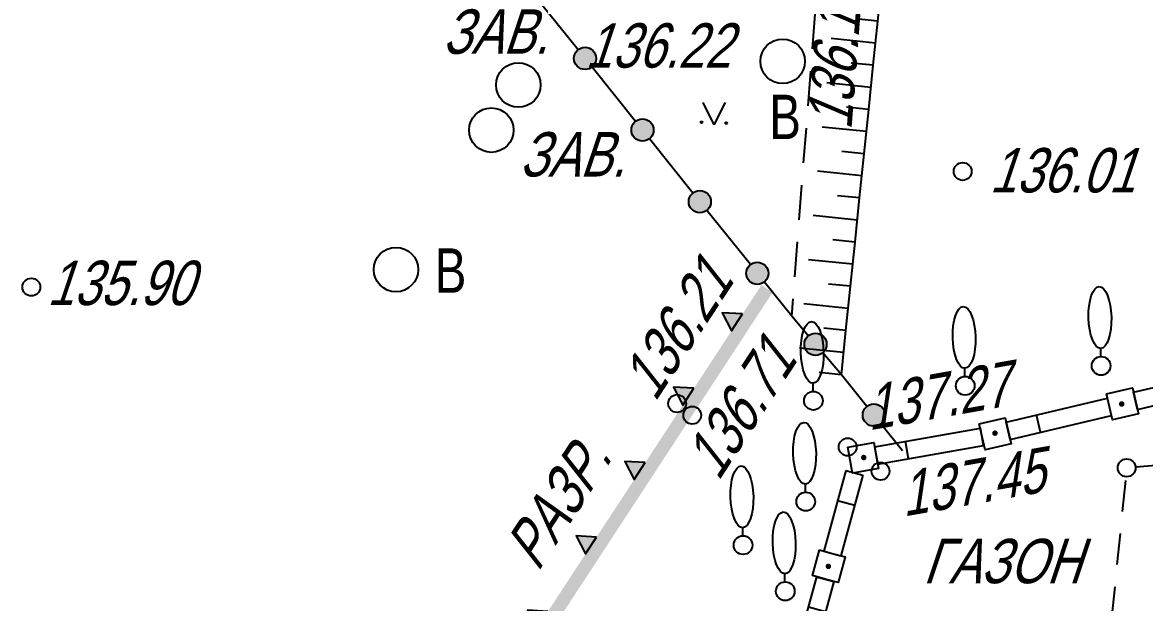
# Model space of a CAD drawing. Header units: metres. Extents: x 12734 to 12855, y 16385 to 16464.
# Drawn here: x 12808.43 to 12833.67, y 16416.42 to 16429.48 of the extents above; entities that cross this region are included whole.
import ezdxf

# ---------------------------------------------------------------- set-up
doc = ezdxf.new("R2010")
doc.units = ezdxf.units.M
doc.header["$MEASUREMENT"] = 0
for name, color, linetype, lineweight in [('Вентиляторы', 7, 'Continuous', 25), ('Горизонтали', 7, 'Continuous', 25), ('Граница улицы', 7, 'Continuous', 25), ('Колодцы', 7, 'Continuous', 25), ('Леса и газоны', 7, 'Continuous', 25), ('Лестницы набережных', 7, 'Continuous', 25), ('Ограды', 7, 'Continuous', 25), ('Отдельно стоящее дерево', 7, 'Continuous', 25), ('Откосы', 7, 'Continuous', 25)]:
    doc.layers.add(name, color=color, linetype=linetype, lineweight=lineweight)
doc.styles.add('Style-RUSSIAN_1251', font='RUSSIAN_1251.shx')
doc.styles.add('Style-RUSSIAN_1251 I 0.32289', font='RUSSIAN_1251.shx', dxfattribs={"oblique": 18.5})

# ---------------------------------------------------------------- blocks, each defined once
blk = doc.blocks.new('DEREVO_6')
at = {"layer": 'Отдельно стоящее дерево', "color": 7, "linetype": 'Continuous', "lineweight": 25, "flags": 128}
blk.add_lwpolyline([(-0.007, 0.21), (-0.007, 0.393)], dxfattribs=at)
at = {"layer": 'Отдельно стоящее дерево', "color": 7, "linetype": 'Continuous', "lineweight": 25}
blk.add_arc((0, 0), 0.21, 0, 359.99999, dxfattribs=at)
blk.add_ellipse((-0.0255, 1.088), major_axis=(-0.0185, 0.695), ratio=0.3698286, dxfattribs=at)
blk = doc.blocks.new('DEREVO_7')
at = {"layer": 'Отдельно стоящее дерево', "color": 7, "linetype": 'Continuous', "lineweight": 25, "flags": 128}
blk.add_lwpolyline([(-0.007, 0.21), (-0.007, 0.393)], dxfattribs=at)
at = {"layer": 'Отдельно стоящее дерево', "color": 7, "linetype": 'Continuous', "lineweight": 25}
blk.add_arc((0, 0), 0.21, 0, 360, dxfattribs=at)
blk.add_ellipse((-0.025, 1.088), major_axis=(-0.019, 0.695), ratio=0.369829, dxfattribs=at)
blk = doc.blocks.new('DEREVO_8')
at = {"layer": 'Отдельно стоящее дерево', "color": 7, "linetype": 'Continuous', "lineweight": 25, "flags": 128}
blk.add_lwpolyline([(-0.007, 0.21), (-0.007, 0.393)], dxfattribs=at)
at = {"layer": 'Отдельно стоящее дерево', "color": 7, "linetype": 'Continuous', "lineweight": 25}
blk.add_arc((0, 0), 0.21, 0, 359.99999, dxfattribs=at)
blk.add_ellipse((-0.0255, 1.088), major_axis=(-0.0185, 0.695), ratio=0.3698286, dxfattribs=at)
blk = doc.blocks.new('DEREVO_20')
at = {"layer": 'Отдельно стоящее дерево', "color": 7, "linetype": 'Continuous', "lineweight": 25, "flags": 128}
blk.add_lwpolyline([(-0.007, 0.21), (-0.007, 0.393)], dxfattribs=at)
at = {"layer": 'Отдельно стоящее дерево', "color": 7, "linetype": 'Continuous', "lineweight": 25}
blk.add_arc((0, 0), 0.21, 0, 360, dxfattribs=at)
blk.add_ellipse((-0.026, 1.088), major_axis=(-0.019, 0.695), ratio=0.369829, dxfattribs=at)
blk = doc.blocks.new('DEREVO_21')
at = {"layer": 'Отдельно стоящее дерево', "color": 7, "linetype": 'Continuous', "lineweight": 25, "flags": 128}
blk.add_lwpolyline([(-0.007, 0.21), (-0.007, 0.393)], dxfattribs=at)
at = {"layer": 'Отдельно стоящее дерево', "color": 7, "linetype": 'Continuous', "lineweight": 25}
blk.add_arc((0, 0), 0.21, 0, 359.99999, dxfattribs=at)
blk.add_ellipse((-0.0255, 1.088), major_axis=(-0.0185, 0.695), ratio=0.3698286, dxfattribs=at)
blk = doc.blocks.new('DEREVO_22')
at = {"layer": 'Отдельно стоящее дерево', "color": 7, "linetype": 'Continuous', "lineweight": 25, "flags": 128}
blk.add_lwpolyline([(-0.007, 0.21), (-0.007, 0.393)], dxfattribs=at)
at = {"layer": 'Отдельно стоящее дерево', "color": 7, "linetype": 'Continuous', "lineweight": 25}
blk.add_arc((0, 0), 0.21, 0, 359.99999, dxfattribs=at)
blk.add_ellipse((-0.0255, 1.088), major_axis=(-0.0185, 0.695), ratio=0.3698286, dxfattribs=at)
blk = doc.blocks.new('PIKET_4')
at = {"layer": 'Горизонтали', "color": 7, "linetype": 'Continuous', "lineweight": 25}
blk.add_arc((0, 0), 0.2, 0, 360, dxfattribs=at)
blk = doc.blocks.new('msdElementTypeLineString_2')
at = {"layer": 'Лестницы набережных', "linetype": 'Continuous', "lineweight": 25}
blk.add_hatch(color=7, dxfattribs=at).paths.add_polyline_path([(1.973, 4.153), (1.692, 4.257), (2.193, 5.615), (2.514, 6.105), (2.765, 5.941), (2.463, 5.479)])
at = {"layer": 'Лестницы набережных', "color": 7, "linetype": 'Continuous', "lineweight": 25, "flags": 128}
for points in [[(7.564, 13.828), (7.102, 13.853), (7.314, 13.448), (7.564, 13.828)], [(6.469, 12.154), (6.007, 12.179), (6.219, 11.774), (6.469, 12.154)], [(5.375, 10.48), (4.913, 10.505), (5.125, 10.1), (5.375, 10.48)], [(4.28, 8.806), (3.818, 8.831), (4.03, 8.426), (4.28, 8.806)], [(3.186, 7.133), (2.724, 7.157), (2.936, 6.752), (3.186, 7.133)], [(2.129, 5.44), (1.673, 5.361), (1.97, 5.013), (2.129, 5.44)], [(1.437, 3.563), (0.981, 3.484), (1.278, 3.137), (1.437, 3.563)], [(0.744, 1.687), (0.289, 1.608), (0.586, 1.26), (0.744, 1.687)]]:
    blk.add_lwpolyline(points, close=True, dxfattribs=at)
at = {"layer": 'Лестницы набережных', "color": 7, "linetype": 'Continuous', "lineweight": 25}
for points in [[(8.237, 14.311), (7.143, 12.637), (7.986, 14.475), (6.892, 12.801)], [(4.954, 9.289), (3.859, 7.615), (4.703, 9.453), (3.608, 7.779)], [(1.973, 4.153), (1.281, 2.276), (1.692, 4.257), (1, 2.38)]]:
    blk.add_solid(points, dxfattribs=at)
at = {"layer": 'Лестницы набережных', "color": 7, "linetype": 'Continuous', "lineweight": 25, "extrusion": (0, 0, -1)}
for points in [[(-7.564, 13.828), (-7.102, 13.853), (-7.314, 13.448)], [(-7.143, 12.637), (-6.048, 10.963), (-6.892, 12.801), (-5.797, 11.127)], [(-6.469, 12.154), (-6.007, 12.179), (-6.219, 11.774)], [(-6.048, 10.963), (-4.954, 9.289), (-5.797, 11.127), (-4.703, 9.453)], [(-5.375, 10.48), (-4.913, 10.505), (-5.125, 10.1)], [(-4.28, 8.806), (-3.818, 8.831), (-4.03, 8.426)], [(-3.859, 7.615), (-2.765, 5.941), (-3.608, 7.779), (-2.514, 6.105)], [(-3.186, 7.133), (-2.724, 7.157), (-2.936, 6.752)], [(-2.129, 5.44), (-1.673, 5.361), (-1.97, 5.013)], [(-1.437, 3.563), (-0.981, 3.484), (-1.278, 3.137)], [(-1.281, 2.276), (-0.7, 0.7), (-1, 2.38), (-0.418, 0.804)], [(-0.744, 1.687), (-0.289, 1.608), (-0.586, 1.26)]]:
    blk.add_solid(points, dxfattribs=at)
blk = doc.blocks.new('PIKET_11')
at = {"layer": 'Горизонтали', "color": 7, "linetype": 'Continuous', "lineweight": 25}
blk.add_arc((0, 0), 0.2, 0, 360, dxfattribs=at)
blk = doc.blocks.new('PIKET_12')
at = {"layer": 'Горизонтали', "color": 7, "linetype": 'Continuous', "lineweight": 25}
blk.add_arc((0, 0), 0.2, 0, 360, dxfattribs=at)
blk = doc.blocks.new('TOCSKA_3')
at = {"layer": 'Ограды', "linetype": 'Continuous', "lineweight": 25}
h = blk.add_hatch(color=7, dxfattribs=at)
edge = h.paths.add_edge_path()
edge.add_arc((0, 0), 0.0625, 0, 360)
blk = doc.blocks.new('TOCSKA_6')
at = {"layer": 'Ограды', "linetype": 'Continuous', "lineweight": 25}
h = blk.add_hatch(color=7, dxfattribs=at)
edge = h.paths.add_edge_path()
edge.add_arc((0, 0), 0.0625, 0, 360)
blk = doc.blocks.new('TOCSKA_7')
at = {"layer": 'Ограды', "linetype": 'Continuous', "lineweight": 25}
h = blk.add_hatch(color=7, dxfattribs=at)
edge = h.paths.add_edge_path()
edge.add_arc((0, 0), 0.0625, 0, 360)
blk = doc.blocks.new('TOCSKA_8')
at = {"layer": 'Ограды', "linetype": 'Continuous', "lineweight": 25}
h = blk.add_hatch(color=7, dxfattribs=at)
edge = h.paths.add_edge_path()
edge.add_arc((0, 0), 0.0625, 0, 360)
blk = doc.blocks.new('msdElementTypeLineString_3')
at = {"layer": 'Ограды', "color": 7, "linetype": 'Continuous', "lineweight": 25}
for p, q in [((0.555, 0.796), (2.837, 1.33)), ((2.928, 0.941), (2.837, 1.33)), ((0.646, 0.406), (0.555, 0.796)), ((0.646, 0.406), (2.928, 0.941)), ((1.328, 0.566), (1.237, 0.955))]:
    blk.add_line(p, q, dxfattribs=at)
blk = doc.blocks.new('msdElementTypeLineString_4')
at = {"layer": 'Ограды', "color": 7, "linetype": 'Continuous', "lineweight": 25}
for p, q in [((0.555, 0.795), (2.892, 1.343)), ((2.983, 0.954), (2.892, 1.343)), ((0.647, 0.406), (0.555, 0.795)), ((0.647, 0.406), (2.983, 0.954)), ((1.328, 0.566), (1.237, 0.955))]:
    blk.add_line(p, q, dxfattribs=at)
blk = doc.blocks.new('PIKET_16')
at = {"layer": 'Горизонтали', "color": 7, "linetype": 'Continuous', "lineweight": 25}
blk.add_arc((0, 0), 0.2, 0, 360, dxfattribs=at)
blk = doc.blocks.new('msdElementTypeLineString_6')
at = {"layer": 'Ограды', "color": 7, "linetype": 'Continuous', "lineweight": 25}
for p, q in [((0.906, 2.465), (0.408, 0.653)), ((1.291, 2.359), (0.794, 0.548)), ((0.906, 2.465), (1.291, 2.359)), ((0.72, 1.79), (1.106, 1.684)), ((0.408, 0.653), (0.794, 0.548))]:
    blk.add_line(p, q, dxfattribs=at)
blk = doc.blocks.new('msdElementTypeLineString_7')
at = {"layer": 'Ограды', "color": 7, "linetype": 'Continuous', "lineweight": 25}
for p, q in [((1.139, 3.317), (0.408, 0.653)), ((1.139, 3.317), (1.525, 3.211)), ((1.525, 3.211), (0.793, 0.547)), ((0.954, 2.642), (1.339, 2.536)), ((0.408, 0.653), (0.793, 0.547))]:
    blk.add_line(p, q, dxfattribs=at)
blk = doc.blocks.new('KOLOD_8')
at = {"layer": 'Вентиляторы', "color": 7, "linetype": 'Continuous', "lineweight": 25}
blk.add_arc((0, 0), 0.5, 0, 360, dxfattribs=at)
blk = doc.blocks.new('PIKET_21')
at = {"layer": 'Горизонтали', "color": 7, "linetype": 'Continuous', "lineweight": 25}
blk.add_arc((0, 0), 0.2, 0, 360, dxfattribs=at)
blk = doc.blocks.new('KOLOD_17')
at = {"layer": 'Колодцы', "color": 7, "linetype": 'Continuous', "lineweight": 25}
blk.add_arc((0, 0), 0.5, 0, 360, dxfattribs=at)
blk = doc.blocks.new('KOLOD_18')
at = {"layer": 'Колодцы', "color": 7, "linetype": 'Continuous', "lineweight": 25}
blk.add_arc((0, 0), 0.5, 0, 360, dxfattribs=at)
blk = doc.blocks.new('KOLOD_20')
at = {"layer": 'Вентиляторы', "color": 7, "linetype": 'Continuous', "lineweight": 25}
blk.add_arc((0, 0), 0.5, 0, 360, dxfattribs=at)
blk = doc.blocks.new('PIKET_26')
at = {"layer": 'Горизонтали', "color": 7, "linetype": 'Continuous', "lineweight": 25}
blk.add_arc((0, 0), 0.2, 0, 360, dxfattribs=at)
blk = doc.blocks.new('PIKET_32')
at = {"layer": 'Горизонтали', "color": 7, "linetype": 'Continuous', "lineweight": 25}
blk.add_arc((0, 0), 0.2, 0, 360, dxfattribs=at)
blk = doc.blocks.new('msdElementTypeLineString_20')
at = {"layer": 'Ограды', "linetype": 'Continuous', "lineweight": 25}
h = blk.add_hatch(color=7, dxfattribs=at)
edge = h.paths.add_edge_path()
edge.add_arc((0.895, 17.138), 0.25, 0, 360)
h = blk.add_hatch(color=7, dxfattribs=at)
edge = h.paths.add_edge_path()
edge.add_arc((2.187, 15.527), 0.25, 0, 360)
h = blk.add_hatch(color=7, dxfattribs=at)
edge = h.paths.add_edge_path()
edge.add_arc((3.478, 13.915), 0.25, 0, 360)
h = blk.add_hatch(color=7, dxfattribs=at)
edge = h.paths.add_edge_path()
edge.add_arc((4.769, 12.304), 0.25, 0, 360)
h = blk.add_hatch(color=7, dxfattribs=at)
edge = h.paths.add_edge_path()
edge.add_arc((6.06, 10.692), 0.25, 0, 360)
h = blk.add_hatch(color=7, dxfattribs=at)
edge = h.paths.add_edge_path()
edge.add_arc((7.351, 9.081), 0.25, 0, 360)
h = blk.add_hatch(color=7, dxfattribs=at)
edge = h.paths.add_edge_path()
edge.add_arc((8.642, 7.469), 0.25, 0, 360)
h = blk.add_hatch(color=7, dxfattribs=at)
edge = h.paths.add_edge_path()
edge.add_arc((9.933, 5.857), 0.25, 0, 360)
h = blk.add_hatch(color=7, dxfattribs=at)
edge = h.paths.add_edge_path()
edge.add_arc((11.224, 4.246), 0.25, 0, 360)
h = blk.add_hatch(color=7, dxfattribs=at)
edge = h.paths.add_edge_path()
edge.add_arc((12.533, 2.649), 0.25, 0, 360)
h = blk.add_hatch(color=7, dxfattribs=at)
edge = h.paths.add_edge_path()
edge.add_arc((13.846, 1.055), 0.25, 0, 360)
at = {"layer": 'Ограды', "color": 7, "linetype": 'Continuous', "lineweight": 25}
for p, q in [((0.739, 17.333), (0.25, 17.944)), ((2.03, 15.722), (1.052, 16.943)), ((4.612, 12.499), (3.634, 13.72)), ((5.903, 10.887), (4.925, 12.108)), ((7.195, 9.275), (6.216, 10.497)), ((8.486, 7.664), (7.507, 8.885)), ((9.777, 6.052), (8.798, 7.274)), ((11.068, 4.441), (10.089, 5.662)), ((14.493, 0.251), (14.003, 0.86))]:
    blk.add_line(p, q, dxfattribs=at)
at = {"layer": 'Ограды', "color": 7, "linetype": 'Continuous', "lineweight": 25, "flags": 128}
for points in [[(3.321, 14.11), (2.573, 15.045), (2.343, 15.332)], [(12.371, 2.84), (11.999, 3.278), (11.38, 4.051)], [(13.689, 1.25), (13.115, 1.963), (12.695, 2.458)]]:
    blk.add_lwpolyline(points, dxfattribs=at)
at = {"layer": 'Ограды', "color": 7, "linetype": 'Continuous', "lineweight": 25}
for centre in [(0.895, 17.138), (2.187, 15.527), (3.478, 13.915), (4.769, 12.304), (6.06, 10.692), (7.351, 9.081), (8.642, 7.469), (9.933, 5.857), (11.224, 4.246), (12.533, 2.649), (13.846, 1.055)]:
    blk.add_circle(centre, 0.25, dxfattribs=at)
blk = doc.blocks.new('msdElementTypeLineString_21')
at = {"layer": 'Ограды', "color": 7, "linetype": 'Continuous', "lineweight": 25}
for p, q in [((3.014, 0.824), (2.945, 1.218)), ((0.635, 0.403), (0.566, 0.797)), ((1.325, 0.525), (1.255, 0.919))]:
    blk.add_line(p, q, dxfattribs=at)
at = {"layer": 'Ограды', "color": 7, "linetype": 'Continuous', "lineweight": 25, "flags": 128}
for points in [[(0.566, 0.797), (1.158, 0.902), (2.945, 1.218)], [(0.635, 0.403), (1.228, 0.508), (3.014, 0.824)]]:
    blk.add_lwpolyline(points, dxfattribs=at)
blk = doc.blocks.new('msdElementTypeLineString_23')
at = {"layer": 'Откосы', "color": 7, "linetype": 'Continuous', "lineweight": 25}
for p, q in [((0.124, 17.291), (0, 17.663)), ((0.53, 16.071), (0.282, 16.816)), ((0.937, 14.852), (0.689, 15.597)), ((1.622, 12.376), (1.436, 13.139)), ((2.14, 9.859), (1.997, 10.632)), ((2.239, 8.58), (2.195, 9.364)), ((2.201, 7.297), (2.262, 8.08)), ((2.101, 6.016), (2.162, 6.799)), ((2.002, 4.735), (2.062, 5.518)), ((1.902, 3.453), (1.963, 4.236)), ((1.803, 2.172), (1.863, 2.955)), ((1.703, 0.89), (1.764, 1.673)), ((1.634, 0), (1.664, 0.392))]:
    blk.add_line(p, q, dxfattribs=at)
at = {"layer": 'Откосы', "color": 7, "linetype": 'Continuous', "lineweight": 25, "flags": 128}
for points in [[(1.317, 13.625), (1.24, 13.942), (1.095, 14.377)], [(1.906, 11.123), (1.838, 11.493), (1.741, 11.891)]]:
    blk.add_lwpolyline(points, dxfattribs=at)
blk = doc.blocks.new('msdElementTypeLineString_24')
at = {"layer": 'Откосы', "color": 7, "linetype": 'Continuous', "lineweight": 25}
for p, q in [((1.251, 19.853), (1.056, 19.393)), ((1.711, 19.658), (1.32, 18.738)), ((2.15, 19.418), (1.909, 18.979)), ((2.583, 19.169), (1.977, 18.374)), ((2.918, 18.81), (2.432, 18.69)), ((3.156, 17.838), (2.918, 18.81)), ((3.037, 18.324), (2.066, 18.085)), ((3.156, 17.838), (2.671, 17.719)), ((3.395, 16.867), (3.156, 17.838)), ((3.276, 17.353), (2.305, 17.114)), ((3.395, 16.867), (2.91, 16.748)), ((3.634, 15.896), (3.395, 16.867)), ((3.514, 16.382), (2.543, 16.143)), ((3.634, 15.896), (3.148, 15.777)), ((3.747, 15.409), (2.76, 15.247)), ((3.828, 14.916), (3.335, 14.835)), ((3.991, 13.929), (3.828, 14.916)), ((3.91, 14.423), (2.923, 14.26)), ((3.991, 13.929), (3.498, 13.848)), ((4.154, 12.943), (3.991, 13.929)), ((4.072, 13.436), (3.086, 13.273)), ((4.154, 12.943), (3.66, 12.861)), ((4.211, 12.446), (3.217, 12.336)), ((4.267, 11.949), (3.77, 11.894)), ((4.322, 11.452), (3.328, 11.342)), ((4.342, 10.953), (3.842, 10.941)), ((4.365, 9.953), (4.342, 10.953)), ((4.353, 10.453), (3.353, 10.43)), ((4.365, 9.953), (3.865, 9.942)), ((4.32, 9.456), (3.325, 9.558)), ((4.269, 8.958), (3.771, 9.009)), ((4.166, 7.963), (4.269, 8.958)), ((4.218, 8.461), (3.223, 8.563)), ((4.166, 7.963), (3.669, 8.015)), ((4.064, 6.969), (4.166, 7.963)), ((4.115, 7.466), (3.12, 7.568)), ((4.064, 6.969), (3.567, 7.02)), ((3.962, 5.974), (4.064, 6.969)), ((4.013, 6.471), (3.018, 6.574)), ((3.962, 5.974), (3.464, 6.025)), ((3.859, 4.979), (3.962, 5.974)), ((3.91, 5.477), (2.916, 5.579)), ((3.859, 4.979), (3.362, 5.03)), ((3.757, 3.984), (3.859, 4.979)), ((3.808, 4.482), (2.813, 4.584)), ((3.757, 3.984), (3.26, 4.036)), ((3.655, 2.99), (3.757, 3.984)), ((3.706, 3.487), (2.711, 3.589)), ((3.655, 2.99), (3.157, 3.041)), ((3.552, 1.995), (3.655, 2.99)), ((3.603, 2.492), (2.609, 2.595)), ((3.552, 1.995), (3.055, 2.046)), ((3.45, 1), (3.552, 1.995)), ((3.501, 1.498), (2.506, 1.6)), ((3.45, 1), (2.952, 1.051))]:
    blk.add_line(p, q, dxfattribs=at)
at = {"layer": 'Откосы', "color": 7, "linetype": 'Continuous', "lineweight": 25, "flags": 128}
for points in [[(1.251, 19.853), (1.055, 19.937), (1, 19.96)], [(2.15, 19.418), (1.713, 19.657), (1.251, 19.853)], [(2.918, 18.81), (2.908, 18.849), (2.745, 19.046), (2.535, 19.206), (2.431, 19.263), (2.15, 19.418)], [(3.828, 14.916), (3.734, 15.489), (3.634, 15.896)], [(4.267, 11.949), (4.161, 12.897), (4.154, 12.943)], [(4.342, 10.953), (4.332, 11.359), (4.267, 11.949)], [(4.269, 8.958), (4.366, 9.902), (4.365, 9.953)]]:
    blk.add_lwpolyline(points, dxfattribs=at)
blk = doc.blocks.new('GAZON_4')
at = {"layer": 'Леса и газоны', "color": 7, "linetype": 'Continuous', "lineweight": 25}
for p in [(-0.248, 0.499), (0.251, 0.502)]:
    blk.add_line(p, (0, 0), dxfattribs=at)
for centre in [(-0.276, 0.057), (0.279, 0.039)]:
    blk.add_arc(centre, 0.02, 0, 360, dxfattribs=at)
blk = doc.blocks.new('msdElementTypeLineString_51')
at = {"layer": 'Граница улицы', "color": 7, "linetype": 'Continuous', "lineweight": 25}
for p, q in [((14.372, 28.375), (13.673, 28.318)), ((13.43, 28.017), (13.36, 27.319)), ((13.31, 26.821), (13.24, 26.123)), ((13.19, 25.626), (13.12, 24.927))]:
    blk.add_line(p, q, dxfattribs=at)

msp = doc.modelspace()

# ---------------------------------------------------------------- linework, layer by layer
at = {"layer": 'Ограды', "color": 7, "linetype": 'Continuous', "lineweight": 25, "flags": 128}
for points in [[(12832.809, 16421.116), (12833.393, 16421.253), (12833.462, 16420.961), (12833.53, 16420.669), (12832.946, 16420.532), (12832.878, 16420.824), (12832.809, 16421.116)], [(12829.943, 16420.444), (12830.527, 16420.581), (12830.596, 16420.289), (12830.664, 16419.997), (12830.08, 16419.86), (12830.011, 16420.152), (12829.943, 16420.444)], [(12826.989, 16419.922), (12827.58, 16420.027), (12827.632, 16419.731), (12827.685, 16419.436), (12827.14, 16419.34), (12827.094, 16419.331), (12826.989, 16419.922)], [(12826.354, 16417.608), (12826.643, 16417.529), (12826.932, 16417.449), (12826.773, 16416.87), (12826.484, 16416.95), (12826.195, 16417.029), (12826.354, 16417.608)]]:
    msp.add_lwpolyline(points, dxfattribs=at)

# ---------------------------------------------------------------- block references
at = {"layer": 'Вентиляторы', "color": 7, "linetype": 'Continuous', "lineweight": 25}
for name, p in [('KOLOD_20', (12825.526, 16428.601)), ('KOLOD_8', (12816.829, 16423.915))]:
    msp.add_blockref(name, p, dxfattribs=at)
at = {"layer": 'Горизонтали', "color": 7, "linetype": 'Continuous', "lineweight": 25}
for name, p in [('PIKET_32', (12829.574, 16426.123)), ('PIKET_21', (12808.63, 16423.521)), ('PIKET_12', (12823.493, 16420.637)), ('PIKET_16', (12826.989, 16419.922)), ('PIKET_26', (12827.728, 16419.376)), ('PIKET_4', (12833.263, 16419.453))]:
    msp.add_blockref(name, p, dxfattribs=at)
at = {"layer": 'Горизонтали', "color": 7, "linetype": 'Continuous', "lineweight": 25, "xscale": 0.9999986025227274, "yscale": 0.9999986025227274, "zscale": 0.9999986025227274, "rotation": 56.82134233169142}
msp.add_blockref('PIKET_11', (12823.153, 16420.9), dxfattribs=at)
at = {"layer": 'Граница улицы', "color": 7, "linetype": 'Continuous', "lineweight": 25}
msp.add_blockref('msdElementTypeLineString_51', (12819.804, 16391.152), dxfattribs=at)
at = {"layer": 'Колодцы', "color": 7, "linetype": 'Continuous', "lineweight": 25}
for name, p in [('KOLOD_18', (12819.582, 16428.069)), ('KOLOD_17', (12818.975, 16427.053))]:
    msp.add_blockref(name, p, dxfattribs=at)
at = {"layer": 'Леса и газоны', "color": 7, "linetype": 'Continuous', "lineweight": 25}
msp.add_blockref('GAZON_4', (12823.979, 16427.173), dxfattribs=at)
at = {"layer": 'Лестницы набережных', "color": 7, "linetype": 'Continuous', "lineweight": 25}
msp.add_blockref('msdElementTypeLineString_2', (12817.063, 16409.09), dxfattribs=at)
at = {"layer": 'Ограды', "color": 7, "linetype": 'Continuous', "lineweight": 25}
for name, p in [('msdElementTypeLineString_20', (12813.732, 16419.585)), ('msdElementTypeLineString_4', (12832.861, 16420.36)), ('msdElementTypeLineString_3', (12829.995, 16419.688)), ('msdElementTypeLineString_21', (12827.032, 16419.131)), ('msdElementTypeLineString_6', (12826.042, 16416.928)), ('msdElementTypeLineString_7', (12825.152, 16413.686))]:
    msp.add_blockref(name, p, dxfattribs=at)
at = {"layer": 'Ограды', "color": 7, "linetype": 'Continuous', "lineweight": 25, "rotation": 90}
for name, p in [('TOCSKA_8', (12833.151, 16420.89)), ('TOCSKA_7', (12830.301, 16420.234)), ('TOCSKA_3', (12827.35, 16419.685)), ('TOCSKA_6', (12826.555, 16417.236))]:
    msp.add_blockref(name, p, dxfattribs=at)
at = {"layer": 'Отдельно стоящее дерево', "color": 7, "linetype": 'Continuous', "lineweight": 25}
for name, p in [('DEREVO_8', (12832.688, 16421.748)), ('DEREVO_7', (12829.632, 16421.3)), ('DEREVO_6', (12826.217, 16420.964)), ('DEREVO_22', (12826.045, 16418.694)), ('DEREVO_21', (12824.636, 16417.714)), ('DEREVO_20', (12825.586, 16416.677))]:
    msp.add_blockref(name, p, dxfattribs=at)
at = {"layer": 'Откосы', "color": 7, "linetype": 'Continuous', "lineweight": 25}
for name, p in [('msdElementTypeLineString_23', (12824.097, 16422.863)), ('msdElementTypeLineString_24', (12823.397, 16420.548))]:
    msp.add_blockref(name, p, dxfattribs=at)

# ---------------------------------------------------------------- texts
at = {"layer": 'Вентиляторы', "color": 7, "linetype": 'Continuous', "lineweight": 25, "style": 'Style-RUSSIAN_1251', "width": 0.799996}
for p in [(12825.224, 16426.85), (12817.701, 16423.392)]:
    msp.add_text('В', height=1, dxfattribs=at).set_placement(p)
at = {"layer": 'Горизонтали', "color": 7, "linetype": 'Continuous', "lineweight": 25, "style": 'Style-RUSSIAN_1251 I 0.32289', "oblique": 18.5}
for s, rotation, width, p in [('136.10', 85.5584, 0.799996, (12827.072, 16427.04)), ('136.21', 56.8214, 0.799996, (12822.659, 16420.918)), ('136.71', 56.8214, 0.799996, (12824.082, 16419.136)), ('137.27', 10.0172, 0.799996, (12827.464, 16420.294)), ('137.45', 10.0172, 0.8, (12828.246, 16418.355))]:
    msp.add_text(s, height=1, rotation=rotation, dxfattribs=dict(at, width=width)).set_placement(p)
for s, width, p in [('136.01', 0.8, (12830.176, 16425.65)), ('135.90', 0.799996, (12808.982, 16423.115))]:
    msp.add_text(s, height=1, dxfattribs=dict(at, width=width)).set_placement(p)
at = {"layer": 'Колодцы', "color": 7, "linetype": 'Continuous', "lineweight": 25, "style": 'Style-RUSSIAN_1251 I 0.32289', "oblique": 18.5, "width": 0.799996}
for s, p in [('ЗАВ.', (12817.872, 16428.77)), ('136.22', (12821.083, 16428.458)), ('ЗАВ.', (12819.602, 16426.009))]:
    msp.add_text(s, height=1, dxfattribs=at).set_placement(p)
at = {"layer": 'Леса и газоны', "color": 7, "linetype": 'Continuous', "lineweight": 25, "style": 'Style-RUSSIAN_1251 I 0.32289', "oblique": 18.5, "width": 0.799996}
msp.add_text('ГАЗОН', height=1, dxfattribs=at).set_placement((12828.681, 16416.856))
at = {"layer": 'Лестницы набережных', "color": 7, "linetype": 'Continuous', "lineweight": 25, "style": 'Style-RUSSIAN_1251 I 0.32289', "oblique": 18.5, "width": 0.8}
msp.add_text('РАЗР.', height=1, rotation=56.8214, dxfattribs=at).set_placement((12820.026, 16417.095))

doc.saveas('drawing.dxf')
